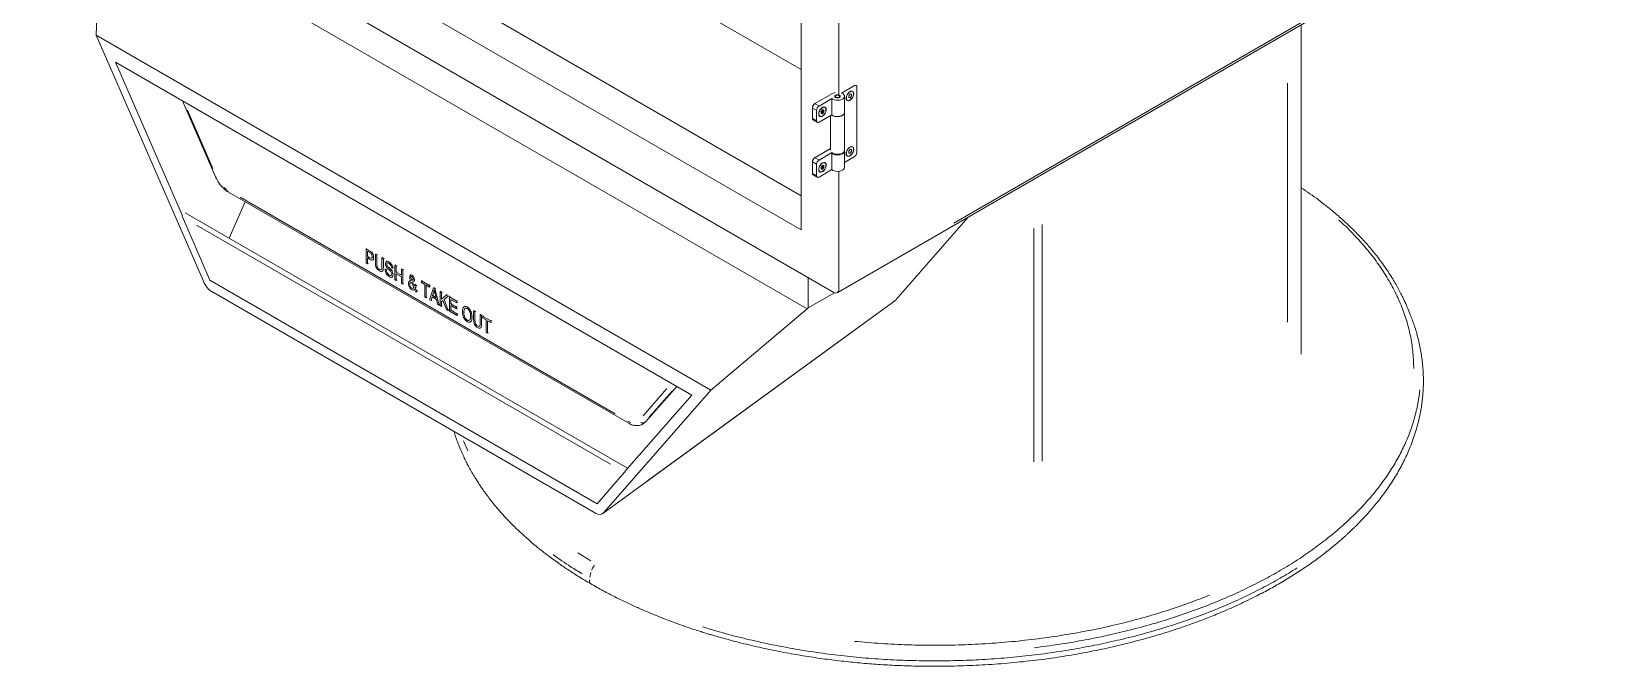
# Model space of a CAD drawing. Header units: millimetres. Extents: x 2057 to 9175, y 1255 to 6854.
# Drawn here: x 7810 to 9174, y 4714 to 5260 of the extents above; entities that cross this region are included whole.
import ezdxf

# ---------------------------------------------------------------- set-up
doc = ezdxf.new("R2010")
doc.units = ezdxf.units.MM

msp = doc.modelspace()

# ---------------------------------------------------------------- linework, layer by layer
at = {"color": 7, "linetype": 'Continuous', "lineweight": 15}
for p, q in [((8472.9, 6047.4), (8472.9, 5089.6)), ((8505.4, 5887), (8505.4, 5206.2)), ((8472.9, 5227.8), (8010.2, 5494.9)), ((8472.9, 5119), (7883.4, 5459.3)), ((8472.9, 5089.6), (7837.9, 5456.2)), ((7809.6, 5435), (8501.1, 5035.7)), ((8504.1, 5035.4), (9174, 5422.2)), ((7865.3, 5257.4), (7869.3, 5372.9)), ((8478.1, 5021.5), (7869.3, 5372.9)), ((8395.2, 4951.4), (7865.3, 5257.4)), ((7865.3, 5257.4), (7957.7, 5045.3)), ((8904.1, 4982.5), (8904.1, 5266.3)), ((7881.8, 5234.1), (7939.5, 5101.6)), ((8378.7, 4947.2), (7881.8, 5234.1)), ((8508.3, 5207.8), (8518.9, 5213.9)), ((8520.4, 5214.1), (8520.4, 5214.1)), ((8521, 5212.7), (8521, 5156.4)), ((7939.6, 5200.7), (7968.1, 5135.3)), ((8500.1, 5207.2), (8484.9, 5198.4)), ((8488.4, 5196.3), (8499.5, 5202.7)), ((8499.5, 5188.8), (8499.5, 5202.7)), ((8503, 5205.5), (8502.7, 5205.3)), ((8506, 5205.3), (8505.7, 5205.5)), ((8508.3, 5207.3), (8508.3, 5207.8)), ((8508.3, 5207.8), (8508.3, 5207.8)), ((8510.4, 5190.8), (8510.4, 5204.7)), ((8512.9, 5201.2), (8512.9, 5201.2)), ((8514, 5205.2), (8515.2, 5206.7)), ((8514, 5203.6), (8514, 5205.2)), ((8515.2, 5203.5), (8514, 5203.6)), ((8515.2, 5206.7), (8516.4, 5206.6)), ((8516.4, 5205), (8515.2, 5203.5)), ((8515.2, 5203.5), (8515.2, 5203.5)), ((8516.4, 5206.6), (8516.4, 5205)), ((8516.4, 5205), (8516.4, 5205)), ((8517.3, 5208.9), (8517.3, 5208.9)), ((8482.7, 5185.7), (8482.7, 5194.7)), ((8486.3, 5192.7), (8486.3, 5183.7)), ((8499.5, 5188.8), (8488.4, 5182.4)), ((8488.9, 5187.7), (8489.1, 5187.5)), ((8490.1, 5191.5), (8491.3, 5193)), ((8490.1, 5189.8), (8490.1, 5191.5)), ((8490.5, 5190.2), (8490.1, 5190.3)), ((8491.3, 5189.7), (8490.1, 5189.8)), ((8491.7, 5191.7), (8490.5, 5190.2)), ((8491.3, 5189.7), (8490.5, 5190.2)), ((8491.3, 5193), (8492.5, 5192.9)), ((8492.5, 5191.2), (8491.3, 5189.7)), ((8491.7, 5192.9), (8491.7, 5191.7)), ((8492.5, 5191.2), (8491.7, 5191.7)), ((8492.5, 5192.9), (8492.5, 5191.2)), ((8493.5, 5195.2), (8493.3, 5195.3)), ((8498.4, 5188.2), (8498.4, 5158.2)), ((8510.4, 5157.6), (8510.4, 5190.6)), ((8483.4, 5184.3), (8486.9, 5182.3)), ((8498.4, 5159.6), (8484.9, 5151.8)), ((8510.4, 5143.5), (8510.4, 5158.2)), ((8515.2, 5158.9), (8514, 5157.4)), ((8516.4, 5158.8), (8515.2, 5158.9)), ((8516.4, 5157.2), (8516.4, 5158.8)), ((8517.3, 5161), (8517.3, 5161)), ((8482.7, 5138.4), (8482.7, 5148.2)), ((8486.3, 5146.1), (8486.3, 5136.3)), ((8488.4, 5149.8), (8499.5, 5156.2)), ((8491.3, 5145.1), (8490.1, 5143.6)), ((8492.5, 5145), (8491.3, 5145.1)), ((8491.7, 5145.1), (8491.7, 5143.9)), ((8492.5, 5143.4), (8492.5, 5145)), ((8493.5, 5147.3), (8493.3, 5147.5)), ((8499.5, 5141.5), (8499.5, 5156.2)), ((8518.9, 5152.7), (8510.4, 5147.8)), ((8512.9, 5153.4), (8512.9, 5153.4)), ((8514, 5157.4), (8514, 5155.8)), ((8514, 5155.8), (8515.2, 5155.7)), ((8515.2, 5155.7), (8516.4, 5157.2)), ((8515.2, 5155.7), (8515.2, 5155.7)), ((8516.4, 5157.2), (8516.4, 5157.2)), ((8483.4, 5137), (8486.9, 5134.9)), ((8499.5, 5141.5), (8488.4, 5135.1)), ((8488.9, 5139.8), (8489.1, 5139.7)), ((8490.1, 5143.6), (8490.1, 5142)), ((8490.5, 5142.4), (8490.1, 5142.4)), ((8490.1, 5142), (8491.3, 5141.9)), ((8491.7, 5143.9), (8490.5, 5142.4)), ((8490.5, 5142.4), (8491.3, 5141.9)), ((8491.3, 5141.9), (8492.5, 5143.4)), ((8491.7, 5143.9), (8492.5, 5143.4)), ((8505.4, 5140.1), (8505.4, 5038.2)), ((7979.2, 5122.2), (8324.3, 4923)), ((8323.4, 4884.2), (7942, 5104.4)), ((7979.8, 5082.6), (7993.8, 5113.8)), ((7963.3, 5046.3), (7939.6, 5100.8)), ((8554.5, 5029.2), (8617.1, 5100.6)), ((8098.6, 5073.7), (8097.9, 5073.3)), ((8097.9, 5073.3), (8097.9, 5061.1)), ((8099, 5066.8), (8099, 5071.2)), ((8099.8, 5067.2), (8099, 5066.8)), ((8099, 5060.4), (8099, 5065.4)), ((8103.6, 5063.6), (8104.3, 5064.1)), ((8106.7, 5069.1), (8105.9, 5068.6)), ((8105.9, 5068.6), (8107.1, 5068)), ((8107.8, 5068.4), (8107.1, 5068)), ((8111.6, 5065.4), (8112.3, 5065.8)), ((8111.6, 5065.4), (8112.8, 5064.7)), ((8112.8, 5064.7), (8113.5, 5065.1)), ((8116.1, 5062.9), (8115.4, 5062.4)), ((8099, 5060.4), (8097.9, 5061.1)), ((8099, 5060.4), (8099.8, 5060.9)), ((8111.7, 5053.9), (8112.5, 5054.3)), ((8114.3, 5055.6), (8115, 5056)), ((8114.3, 5055.6), (8115.3, 5055.1)), ((8116, 5055.5), (8115.3, 5055.1)), ((8120.8, 5056.6), (8119.8, 5057.1)), ((8120.3, 5049), (8121, 5049.4)), ((8120.8, 5056.6), (8121.6, 5057.1)), ((8122.7, 5058.9), (8123.5, 5059.4)), ((8122.7, 5058.9), (8122.7, 5046.8)), ((8122.7, 5058.9), (8123.9, 5058.3)), ((8124.6, 5058.7), (8123.9, 5058.3)), ((8123.9, 5053.2), (8123.9, 5058.3)), ((8124.6, 5053.6), (8123.9, 5053.2)), ((8128.4, 5050.6), (8123.9, 5053.2)), ((8123.9, 5051.8), (8128.4, 5049.2)), ((8123.9, 5046.1), (8123.9, 5051.8)), ((8129.1, 5056.1), (8128.4, 5055.7)), ((8128.4, 5055.7), (8129.6, 5055)), ((8128.4, 5055.7), (8128.4, 5050.6)), ((8128.4, 5043.5), (8128.4, 5049.2)), ((8130.3, 5055.4), (8129.6, 5055)), ((8129.6, 5055), (8129.6, 5042.8)), ((8136.9, 5051.1), (8136.2, 5050.7)), ((8478.9, 5022.4), (8478.9, 5048.6)), ((8297, 4853.7), (7963.3, 5046.3)), ((7964.8, 5036.4), (8295.7, 4845.4)), ((8123.9, 5046.1), (8122.7, 5046.8)), ((8123.9, 5046.1), (8124.6, 5046.5)), ((8128.4, 5043.5), (8129.6, 5042.8)), ((8130.3, 5043.2), (8129.6, 5042.8)), ((8136, 5045.8), (8135.3, 5045.4)), ((8137, 5047.1), (8137.7, 5047.5)), ((8137, 5047.1), (8137.4, 5046)), ((8137, 5044.5), (8139, 5039.9)), ((8138.2, 5046.5), (8137.4, 5046)), ((8139.6, 5041), (8138, 5044.7)), ((8138.9, 5045.1), (8139.6, 5045.5)), ((8138.9, 5037.9), (8139.1, 5038)), ((8139.5, 5038.2), (8139.6, 5038.3)), ((8140.8, 5042.9), (8140, 5042.5)), ((8141.1, 5041.5), (8140, 5042.5)), ((8141.1, 5039.7), (8140.3, 5039.3)), ((8140.9, 5036), (8141.7, 5036.6)), ((8140.9, 5036), (8141.7, 5036.4)), ((8141.8, 5042), (8141.1, 5041.5)), ((8142.4, 5037), (8141.7, 5036.6)), ((8146.4, 5046.1), (8145.7, 5045.7)), ((8152.5, 5041.8), (8145.7, 5045.7)), ((8145.7, 5045.7), (8145.7, 5044.2)), ((8145.7, 5044.2), (8148.5, 5042.6)), ((8148.5, 5042.6), (8148.5, 5031.9)), ((8152.5, 5040.3), (8149.7, 5042)), ((8149.7, 5042), (8149.7, 5031.2)), ((8153.2, 5042.2), (8152.5, 5041.8)), ((8152.5, 5040.3), (8152.5, 5041.8)), ((8153.2, 5040.8), (8152.5, 5040.3)), ((8156, 5039.7), (8152.7, 5029.4)), ((8155.2, 5033), (8156.2, 5036)), ((8156, 5039.7), (8156.8, 5040.1)), ((8157.3, 5039), (8156, 5039.7)), ((8158, 5039.4), (8157.3, 5039)), ((8160.9, 5024.8), (8157.3, 5039)), ((8158.3, 5031.2), (8157.3, 5035.1)), ((8161.7, 5036.4), (8162.4, 5036.9)), ((8161.7, 5036.4), (8161.7, 5024.3)), ((8161.7, 5036.4), (8162.9, 5035.8)), ((8163.6, 5036.2), (8162.9, 5035.8)), ((8162.9, 5029.9), (8162.9, 5035.8)), ((8501.6, 5035.5), (8478.9, 5022.4)), ((8149.7, 5031.2), (8148.5, 5031.9)), ((8149.7, 5031.2), (8150.4, 5031.6)), ((8154, 5028.7), (8152.7, 5029.4)), ((8154, 5028.7), (8154.9, 5031.9)), ((8154, 5028.7), (8154.7, 5029.2)), ((8154.9, 5031.9), (8158.6, 5029.7)), ((8155.9, 5033.4), (8155.2, 5033)), ((8158.3, 5031.2), (8155.2, 5033)), ((8158.6, 5029.7), (8159.6, 5025.5)), ((8159.6, 5025.5), (8160.9, 5024.8)), ((8160.9, 5024.8), (8161.6, 5025.2)), ((8162.9, 5023.6), (8161.7, 5024.3)), ((8167, 5033.4), (8162.9, 5029.9)), ((8164.2, 5028.9), (8162.9, 5027.8)), ((8163.6, 5028.2), (8162.9, 5027.8)), ((8162.9, 5027.8), (8162.9, 5023.6)), ((8162.9, 5023.6), (8163.6, 5024)), ((8164.2, 5028.9), (8167.3, 5021)), ((8165.1, 5029.6), (8168.6, 5032.4)), ((8165.8, 5030), (8165.1, 5029.6)), ((8168.8, 5020.2), (8165.1, 5029.6)), ((8167.8, 5033.8), (8167, 5033.4)), ((8168.6, 5032.4), (8167, 5033.4)), ((8169.4, 5032.9), (8168.6, 5032.4)), ((8170.5, 5032.2), (8169.8, 5031.8)), ((8169.8, 5031.8), (8169.8, 5019.6)), ((8176.1, 5028.1), (8169.8, 5031.8)), ((8170.9, 5025.9), (8170.9, 5029.7)), ((8170.9, 5029.7), (8176.1, 5026.7)), ((8171.7, 5026.3), (8170.9, 5025.9)), ((8175.8, 5023.1), (8170.9, 5025.9)), ((8170.9, 5024.5), (8175.8, 5021.7)), ((8170.9, 5020.4), (8170.9, 5024.5)), ((8176.5, 5023.6), (8175.8, 5023.1)), ((8175.8, 5021.7), (8175.8, 5023.1)), ((8176.5, 5022.1), (8175.8, 5021.7)), ((8176.8, 5028.6), (8176.1, 5028.1)), ((8176.1, 5026.7), (8176.1, 5028.1)), ((8176.8, 5027.1), (8176.1, 5026.7)), ((8183.2, 5023.8), (8182.5, 5023.4)), ((8302, 4845.3), (8553.6, 5028.5)), ((8395.2, 4951.4), (8478.1, 5021.5)), ((8478.9, 5022.4), (8478.1, 5021.5)), ((8995.9, 5021.7), (8996.1, 5021.2)), ((8996.2, 5021.2), (8996, 5021.8)), ((8998.1, 5016.5), (8996.2, 5021.3)), ((8167.3, 5021), (8168.8, 5020.2)), ((8169.5, 5020.6), (8168.8, 5020.2)), ((8176.2, 5015.9), (8169.8, 5019.6)), ((8171.7, 5020.8), (8170.9, 5020.4)), ((8170.9, 5020.4), (8176.2, 5017.3)), ((8176.9, 5017.7), (8176.2, 5017.3)), ((8176.2, 5017.3), (8176.2, 5015.9)), ((8176.2, 5015.9), (8176.9, 5016.3)), ((8187.3, 5010.1), (8188.1, 5010.5)), ((8191.3, 5020.2), (8190.6, 5019.8)), ((8190.6, 5019.8), (8191.8, 5019.1)), ((8192.5, 5019.5), (8191.8, 5019.1)), ((8196.3, 5016.5), (8197, 5016.9)), ((8196.3, 5016.5), (8197.4, 5015.8)), ((8197.4, 5015.8), (8198.2, 5016.2)), ((8199.5, 5015.5), (8198.7, 5015.1)), ((8198.7, 5015.1), (8198.7, 5013.6)), ((8205.5, 5011.2), (8198.7, 5015.1)), ((8198.7, 5013.6), (8201.5, 5012)), ((8201.5, 5012), (8201.5, 5001.3)), ((8205.5, 5009.7), (8202.7, 5011.3)), ((8202.7, 5011.3), (8202.7, 5000.6)), ((8206.2, 5011.6), (8205.5, 5011.2)), ((8205.5, 5009.7), (8205.5, 5011.2)), ((8206.2, 5010.1), (8205.5, 5009.7)), ((8998.5, 5015.3), (8998, 5016.5)), ((8196.4, 5005), (8197.1, 5005.4)), ((8202.7, 5000.6), (8201.5, 5001.3)), ((8202.7, 5000.6), (8203.4, 5001)), ((8339.1, 4924.4), (8365.7, 4954.8)), ((8302.8, 4846), (8395.2, 4951.4)), ((8378.7, 4947.2), (8321, 4881.3)), ((8336.3, 4922.2), (8336.7, 4922.4)), ((8336.7, 4922.4), (8339.1, 4924.4)), ((8320.8, 4880.8), (8297, 4853.7)), ((8297.1, 4853.7), (8297, 4853.7))]:
    msp.add_line(p, q, dxfattribs=at)
at = {"color": 8, "linetype": 'Continuous', "lineweight": 15}
for p, q in [((8604.6, 5095.4), (9076.1, 5367.7)), ((8518.9, 5213.9), (8518.9, 5213.9)), ((8892.3, 5010.2), (8892.3, 5216)), ((8503, 5203.9), (8502.9, 5203.7)), ((7943.9, 5192.8), (7965.8, 5142.6)), ((8486.2, 5192.7), (8482.9, 5194.6)), ((8482.9, 5185.6), (8486.2, 5183.7)), ((8485, 5198.3), (8488.3, 5196.4)), ((8486.2, 5146.2), (8482.9, 5148.1)), ((8485, 5151.8), (8488.3, 5149.9)), ((7968.8, 5135.2), (7968.5, 5135.2)), ((8482.9, 5138.3), (8486.2, 5136.4)), ((7977.7, 5124.5), (7975.6, 5126)), ((7989.3, 5117.7), (8312.5, 4931.2)), ((8308.6, 4887.8), (7951.7, 5093.8)), ((8673.6, 4889.9), (8673.6, 5090.8)), ((8680.7, 5094.3), (8680.7, 4890.4)), ((8102.9, 5070.3), (8103.4, 5070.6)), ((8118.4, 5057.2), (8117.9, 5056.9)), ((8119.7, 5055.2), (8120.2, 5055.5)), ((8156.3, 5036.1), (8156.8, 5036.4)), ((8182.8, 5018.7), (8182.3, 5018.4)), ((8188.8, 5011), (8188.3, 5010.7)), ((8189.9, 5014.8), (8189.3, 5014.5)), ((8340.4, 4873.3), (8516.9, 5001.9)), ((8336.7, 4929.5), (8357.3, 4953)), ((8361.7, 4950.7), (8341.7, 4927.9)), ((8342.1, 4928.1), (8361.9, 4950.6)), ((8324.4, 4924.4), (8326.2, 4923.6)), ((8336.4, 4922.4), (8337.8, 4923.5)), ((8338.2, 4923.7), (8336.9, 4922.7)), ((8338.1, 4923.7), (8338.4, 4923.8)), ((8181.9, 4907.8), (8185.7, 4899.3)), ((8291.7, 4804.4), (8280.4, 4811.3)), ((8291.8, 4794.4), (8290.8, 4790.3))]:
    msp.add_line(p, q, dxfattribs=at)
at = {"color": 7, "linetype": 'Continuous', "lineweight": 15, "flags": 128}
for points in [[(8499.5, 5202.7), (8500.4, 5202.1), (8501.7, 5201.6), (8503, 5201.3), (8504.5, 5201.3), (8505.9, 5201.4), (8507.3, 5201.7), (8508.5, 5202.2), (8509.4, 5202.9), (8510, 5203.6), (8510.3, 5204.4), (8510.3, 5205.3), (8509.9, 5206.1), (8509.1, 5206.8), (8508.1, 5207.4), (8507.8, 5207.6)], [(8502.3, 5208), (8501.3, 5207.7), (8500.1, 5207.2)], [(8506, 5203.8), (8505.3, 5203.5), (8504.4, 5203.3), (8503.4, 5203.5), (8502.7, 5203.8), (8502.1, 5204.2), (8502, 5204.7), (8502.1, 5205.3), (8502.7, 5205.7), (8503.4, 5206), (8504.4, 5206.1), (8505.3, 5206), (8506, 5205.7), (8506.6, 5205.3), (8506.7, 5204.7), (8506.6, 5204.2), (8506, 5203.8)], [(8511.8, 5203.1), (8511.9, 5204.3), (8512.3, 5205.5), (8512.9, 5206.6), (8513.7, 5207.7), (8514.6, 5208.5), (8515.5, 5209), (8516.4, 5209.2), (8517.2, 5209.1), (8517.8, 5208.7), (8518.2, 5207.9), (8518.3, 5206.9), (8518.2, 5205.8), (8517.8, 5204.6), (8517.2, 5203.4), (8516.4, 5202.4), (8515.5, 5201.6), (8514.6, 5201), (8513.7, 5200.8), (8512.9, 5201), (8512.3, 5201.4), (8511.9, 5202.2), (8511.8, 5203.1)], [(8515.1, 5208.6), (8514.2, 5208), (8513.4, 5207.1), (8512.7, 5206), (8512.2, 5204.9), (8512, 5203.8), (8512, 5202.7), (8512.2, 5201.9), (8512.7, 5201.3), (8513.4, 5201), (8514.2, 5201.1), (8515.1, 5201.4), (8515.9, 5202.1), (8516.7, 5203), (8517.4, 5204), (8517.9, 5205.2), (8518.2, 5206.3), (8518.2, 5207.3), (8517.9, 5208.2), (8517.4, 5208.8), (8516.7, 5209), (8515.9, 5209), (8515.1, 5208.6)], [(8488.1, 5189.4), (8488.2, 5190.6), (8488.6, 5191.8), (8489.2, 5192.9), (8490, 5194), (8490.9, 5194.8), (8491.8, 5195.3), (8492.7, 5195.5), (8493.5, 5195.4), (8494.1, 5195), (8494.5, 5194.2), (8494.6, 5193.2), (8494.5, 5192.1), (8494.1, 5190.9), (8493.5, 5189.7), (8492.7, 5188.7), (8491.8, 5187.9), (8490.9, 5187.3), (8490, 5187.1), (8489.2, 5187.2), (8488.6, 5187.7), (8488.2, 5188.5), (8488.1, 5189.4)], [(8491.3, 5194.9), (8490.4, 5194.3), (8489.6, 5193.4), (8489, 5192.3), (8488.5, 5191.2), (8488.2, 5190.1), (8488.2, 5189), (8488.5, 5188.2), (8489, 5187.6), (8489.6, 5187.3), (8490.4, 5187.4), (8491.3, 5187.7), (8492.2, 5188.4), (8493, 5189.3), (8493.7, 5190.3), (8494.2, 5191.5), (8494.4, 5192.6), (8494.4, 5193.6), (8494.2, 5194.5), (8493.7, 5195.1), (8493, 5195.3), (8492.2, 5195.3), (8491.3, 5194.9)], [(8488.4, 5188), (8488.7, 5187.8), (8488.9, 5187.7)], [(8489.8, 5187.3), (8489.2, 5187.3), (8488.7, 5187.5)], [(8493.3, 5195.3), (8492.7, 5195.5), (8492.4, 5195.5)], [(8493.5, 5195.4), (8494, 5194.8), (8494, 5194.7)], [(8499.3, 5188.7), (8499.7, 5188.4), (8500.7, 5187.8), (8502, 5187.4), (8503.4, 5187.2), (8504.9, 5187.2), (8506.3, 5187.3), (8507.6, 5187.7), (8508.7, 5188.2), (8509.6, 5188.9), (8510.1, 5189.7), (8510.3, 5190.5), (8510.4, 5190.6)], [(8510.4, 5190.8), (8510.3, 5190.5), (8510, 5189.7), (8509.4, 5189), (8508.5, 5188.3), (8507.3, 5187.8), (8505.9, 5187.5), (8504.5, 5187.4), (8503, 5187.4), (8501.7, 5187.7), (8500.4, 5188.2), (8499.5, 5188.8)], [(8499.5, 5156.2), (8500.4, 5155.6), (8501.7, 5155.1), (8503, 5154.8), (8504.5, 5154.7), (8505.9, 5154.9), (8507.3, 5155.2), (8508.5, 5155.7), (8509.4, 5156.3), (8510, 5157.1), (8510.3, 5157.9), (8510.4, 5158.2)], [(8510.4, 5157.6), (8510.3, 5157.5), (8510.1, 5156.7), (8509.6, 5155.9), (8508.7, 5155.2), (8507.6, 5154.7), (8506.3, 5154.3), (8504.9, 5154.2), (8503.4, 5154.2), (8502, 5154.4), (8500.7, 5154.8), (8499.7, 5155.4), (8499.5, 5155.6)], [(8511.8, 5155.3), (8511.9, 5154.3), (8512.3, 5153.6), (8512.9, 5153.1), (8513.7, 5153), (8514.6, 5153.2), (8515.5, 5153.7), (8516.4, 5154.6), (8517.2, 5155.6), (8517.8, 5156.7), (8518.2, 5157.9), (8518.3, 5159.1), (8518.2, 5160.1), (8517.8, 5160.8), (8517.2, 5161.3), (8516.4, 5161.4), (8515.5, 5161.2), (8514.6, 5160.7), (8513.7, 5159.8), (8512.9, 5158.8), (8512.3, 5157.6), (8511.9, 5156.4), (8511.8, 5155.3)], [(8515.1, 5160.8), (8514.2, 5160.2), (8513.4, 5159.3), (8512.7, 5158.2), (8512.2, 5157.1), (8512, 5155.9), (8512, 5154.9), (8512.2, 5154.1), (8512.7, 5153.5), (8513.4, 5153.2), (8514.2, 5153.2), (8515.1, 5153.6), (8515.9, 5154.3), (8516.7, 5155.1), (8517.4, 5156.2), (8517.9, 5157.3), (8518.2, 5158.5), (8518.2, 5159.5), (8517.9, 5160.3), (8517.4, 5160.9), (8516.7, 5161.2), (8515.9, 5161.2), (8515.1, 5160.8)], [(8488.1, 5141.6), (8488.2, 5142.7), (8488.6, 5143.9), (8489.2, 5145.1), (8490, 5146.1), (8490.9, 5147), (8491.8, 5147.5), (8492.7, 5147.7), (8493.5, 5147.6), (8494.1, 5147.1), (8494.5, 5146.4), (8494.6, 5145.4), (8494.5, 5144.2), (8494.1, 5143), (8493.5, 5141.9), (8492.7, 5140.8), (8491.8, 5140), (8490.9, 5139.5), (8490, 5139.3), (8489.2, 5139.4), (8488.6, 5139.9), (8488.2, 5140.6), (8488.1, 5141.6)], [(8488.2, 5141.7), (8488.3, 5140.8), (8488.7, 5140), (8489.3, 5139.6), (8490, 5139.5), (8490.9, 5139.7), (8491.8, 5140.2), (8492.6, 5141), (8493.4, 5142), (8494, 5143.1), (8494.3, 5144.2), (8494.4, 5145.3), (8494.3, 5146.2), (8494, 5147), (8493.4, 5147.4), (8492.6, 5147.5), (8491.8, 5147.3), (8490.9, 5146.8), (8490, 5146), (8489.3, 5145), (8488.7, 5143.9), (8488.3, 5142.8), (8488.2, 5141.7)], [(8493.3, 5147.5), (8492.7, 5147.7), (8492.4, 5147.7)], [(8493.5, 5147.5), (8494, 5147), (8494, 5146.8)], [(8488.4, 5140.2), (8488.7, 5139.9), (8488.9, 5139.8)], [(8489.8, 5139.5), (8489.2, 5139.5), (8488.7, 5139.7)], [(8510.4, 5143.5), (8510.3, 5143.2), (8510, 5142.4), (8509.4, 5141.6), (8508.5, 5141), (8507.3, 5140.5), (8505.9, 5140.1), (8504.5, 5140), (8503, 5140.1), (8501.7, 5140.4), (8500.4, 5140.9), (8499.5, 5141.5)], [(8339.1, 4924.4), (8338.9, 4924.2), (8338.4, 4923.9)]]:
    msp.add_lwpolyline(points, dxfattribs=at)
at = {"color": 7, "linetype": 'Continuous', "lineweight": 15}
for centre, radius, start, end in [((8519.7, 5212.9), 1.31, 350.786, 129.2033), ((8487.3, 5194.5), 4.61, 122.6055, 177.3945), ((8484.2, 5185.5), 1.48, 173.7012, 234.9867), ((8490.9, 5192.4), 4.61, 122.6055, 177.3945), ((8487.6, 5183.4), 1.31, 170.786, 309.2033), ((8487.3, 5148), 4.61, 122.6055, 177.3945), ((8490.9, 5145.9), 4.61, 122.6055, 177.3945), ((8516.4, 5156.6), 4.61, 302.6055, 357.3945), ((8484.2, 5138.2), 1.48, 173.7012, 234.9867), ((8487.6, 5136.1), 1.31, 170.786, 309.2033), ((8502.8, 5037.8), 2.62, 230.7967, 9.214)]:
    msp.add_arc(centre, radius, start, end, dxfattribs=at)
at = {"color": 8, "linetype": 'Continuous', "lineweight": 15}
for centre, radius, start, end in [((7979.9, 5123.6), 1.55, 185.6105, 230.8124), ((8325.4, 4924.5), 1.93, 181.6363, 219.6745), ((8336.4, 4926.8), 3.56, 240.3705, 287.3141)]:
    msp.add_arc(centre, radius, start, end, dxfattribs=at)
at = {"color": 7, "linetype": 'Continuous', "lineweight": 15}
for centre, major_axis, ratio, start_param, end_param in [((7941.3, 5101.9), (-0.93, 2.84), 0.674393, 1.416317, 1.712729), ((7963.5, 5046.4), (-5.5, 10.5), 0.487926, 1.429314, 2.487788), ((8548.6, 5037.1), (-4.29, 9.14), 0.676498, 3.271311, 3.42935), ((8322.5, 4881.8), (2.11, 1.66), 0.163954, 2.125262, 2.421675), ((8296.9, 4854), (-4.29, 9.14), 0.676498, 2.370876, 3.42935)]:
    msp.add_ellipse(centre, major_axis=major_axis, ratio=ratio, start_param=start_param, end_param=end_param, dxfattribs=at)
for points, knots in [([(8502.7, 5205.3), (8502.7, 5205.3), (8502.5, 5205.2), (8502.2, 5205), (8502.1, 5204.7), (8502, 5204.6)], [0, 0, 0, 0, 0.000751, 0.537391, 1, 1, 1, 1]), ([(8506.7, 5204.5), (8506.7, 5204.5), (8506.7, 5204.7), (8506.5, 5205), (8506.2, 5205.2), (8506, 5205.3)], [0, 0, 0, 0, 0.10151, 0.627861, 1, 1, 1, 1]), ([(7968.1, 5135.3), (7968.6, 5134.3), (7969.4, 5132.5), (7970.8, 5130.3), (7972, 5128.6), (7973, 5127.5), (7973.7, 5126.7), (7974.3, 5126), (7975, 5125.3), (7976.1, 5124.4), (7977.5, 5123.3), (7978.6, 5122.6), (7979.2, 5122.2)], [0, 0, 0, 0, 0.182366, 0.328966, 0.440106, 0.526317, 0.578379, 0.62616, 0.677844, 0.756386, 0.863537, 1, 1, 1, 1]), ([(8996, 5021.8), (8995.6, 5022.6), (8994.8, 5024.7), (8993.3, 5028), (8991.5, 5031.7), (8989.5, 5035.8), (8987.1, 5040.3), (8984.4, 5045), (8981.4, 5049.9), (8977.9, 5055.2), (8974.2, 5060.6), (8970.3, 5065.8), (8966.5, 5070.5), (8963.1, 5074.6), (8959.9, 5078.3), (8956.9, 5081.6), (8954.1, 5084.5), (8951.8, 5086.8), (8950, 5088.7), (8948.3, 5090.4), (8946.2, 5092.4), (8943.5, 5095), (8940.1, 5098.1), (8935.9, 5101.8), (8931.1, 5105.9), (8925.3, 5110.5), (8918.8, 5115.6), (8911.7, 5120.8), (8906.6, 5124.2), (8904.1, 5125.9)], [0, 0, 0, 0, 0.021313, 0.050329, 0.082619, 0.118185, 0.157028, 0.19915, 0.24455, 0.290395, 0.34377, 0.392395, 0.436269, 0.475395, 0.509772, 0.541241, 0.569627, 0.595486, 0.609542, 0.624484, 0.644638, 0.670201, 0.701785, 0.738974, 0.781766, 0.830157, 0.884147, 0.942617, 1, 1, 1, 1]), ([(8097.9, 5073.3), (8099, 5072.7), (8100, 5072), (8101.1, 5071.4), (8101.9, 5071), (8102.4, 5070.6), (8102.8, 5070.2)], [-3, -3, -3, -3, -2, -2, -2, -1, -1, -1, -1]), ([(8099, 5071.2), (8099.8, 5070.8), (8100.5, 5070.4), (8101.2, 5069.9), (8101.8, 5069.6), (8102.2, 5069.3), (8102.4, 5069.1), (8102.6, 5068.8), (8102.8, 5068.4), (8103, 5068), (8103.1, 5067.6), (8103.2, 5067.1), (8103.2, 5066.6), (8103.2, 5065.9), (8103, 5065.4), (8102.7, 5065.2), (8102.4, 5065.1), (8101.9, 5065.2), (8101.2, 5065.6), (8100.5, 5066), (8099.8, 5066.4), (8099, 5066.8)], [-7, -7, -7, -7, -6, -6, -6, -5, -5, -5, -4, -4, -4, -3, -3, -3, -2, -2, -2, -1, -1, -1, 0, 0, 0, 0]), ([(8099, 5065.4), (8099.8, 5065), (8100.5, 5064.6), (8101.2, 5064.1), (8102.4, 5063.4), (8103.2, 5063.3), (8103.7, 5063.7), (8104.2, 5064.1), (8104.4, 5064.9), (8104.4, 5066), (8104.4, 5066.8), (8104.3, 5067.6), (8104, 5068.3), (8103.7, 5069.1), (8103.3, 5069.7), (8102.8, 5070.2)], [-8, -8, -8, -8, -7, -7, -7, -6, -6, -6, -5, -5, -5, -4, -4, -4, -3, -3, -3, -3]), ([(8105.9, 5068.6), (8105.9, 5066.3), (8105.9, 5063.9), (8105.9, 5061.6), (8105.9, 5059.6), (8106.2, 5058), (8106.8, 5056.9), (8107.4, 5055.8), (8108.2, 5054.9), (8109.4, 5054.2), (8110.2, 5053.8), (8110.9, 5053.6), (8111.4, 5053.7), (8111.9, 5053.9), (8112.3, 5054.3), (8112.5, 5054.9), (8112.7, 5055.5), (8112.8, 5056.5), (8112.8, 5057.6), (8112.8, 5060), (8112.8, 5062.3), (8112.8, 5064.7)], [-8, -8, -8, -8, -7, -7, -7, -6, -6, -6, -5, -5, -5, -4, -4, -4, -3, -3, -3, -2, -2, -2, -1, -1, -1, -1]), ([(8107.1, 5068), (8107.1, 5065.6), (8107.1, 5063.2), (8107.1, 5060.9), (8107.1, 5059.7), (8107.2, 5058.9), (8107.3, 5058.3), (8107.5, 5057.7), (8107.7, 5057.2), (8108.1, 5056.7), (8108.4, 5056.3), (8108.8, 5055.9), (8109.3, 5055.6), (8110.1, 5055.2), (8110.7, 5055.1), (8111.1, 5055.4), (8111.4, 5055.8), (8111.6, 5056.7), (8111.6, 5058.3), (8111.6, 5060.6), (8111.6, 5063), (8111.6, 5065.4)], [-16, -16, -16, -16, -15, -15, -15, -14, -14, -14, -13, -13, -13, -12, -12, -12, -11, -11, -11, -10, -10, -10, -9, -9, -9, -9]), ([(8120.8, 5056.6), (8120.8, 5057.4), (8120.7, 5058.1), (8120.4, 5058.8), (8120.2, 5059.5), (8119.8, 5060.1), (8119.3, 5060.7), (8118.8, 5061.3), (8118.3, 5061.7), (8117.6, 5062.1), (8116.7, 5062.6), (8116, 5062.8), (8115.4, 5062.4), (8114.9, 5062.1), (8114.6, 5061.5), (8114.6, 5060.5), (8114.6, 5059.9), (8114.7, 5059.4), (8114.9, 5058.8), (8115.1, 5058.3), (8115.3, 5057.8), (8115.7, 5057.3), (8116, 5056.8), (8116.6, 5056.2), (8117.4, 5055.5)], [-17, -17, -17, -17, -16, -16, -16, -15, -15, -15, -14, -14, -14, -13, -13, -13, -12, -12, -12, -11, -11, -11, -10, -10, -10, -9, -9, -9, -9]), ([(8114.3, 5055.6), (8114.3, 5054.3), (8114.6, 5053.1), (8115.3, 5052), (8115.9, 5050.9), (8116.8, 5050), (8117.8, 5049.4), (8118.5, 5049), (8119.1, 5048.8), (8119.6, 5048.8), (8120.1, 5048.8), (8120.5, 5049), (8120.7, 5049.5), (8121, 5049.9), (8121.2, 5050.4), (8121.2, 5051.1), (8121.2, 5051.8), (8121, 5052.5), (8120.8, 5053.2), (8120.5, 5053.9), (8120.1, 5054.5), (8119.6, 5055.1)], [-32, -32, -32, -32, -31, -31, -31, -30, -30, -30, -29, -29, -29, -28, -28, -28, -27, -27, -27, -26, -26, -26, -25, -25, -25, -25]), ([(8117.4, 5055.5), (8118.4, 5054.6), (8119, 5054), (8119.2, 5053.7), (8119.5, 5053.4), (8119.7, 5053), (8119.9, 5052.7), (8120, 5052.3), (8120.1, 5051.9), (8120.1, 5051.6), (8120.1, 5050.9), (8119.9, 5050.5), (8119.5, 5050.4), (8119.1, 5050.2), (8118.6, 5050.3), (8117.9, 5050.7), (8117.4, 5051), (8117, 5051.3), (8116.6, 5051.8), (8116.2, 5052.2), (8115.9, 5052.7), (8115.7, 5053.2), (8115.5, 5053.7), (8115.4, 5054.4), (8115.3, 5055.1)], [-9, -9, -9, -9, -8, -8, -8, -7, -7, -7, -6, -6, -6, -5, -5, -5, -4, -4, -4, -3, -3, -3, -2, -2, -2, -1, -1, -1, -1]), ([(8117.8, 5056.8), (8116.9, 5057.6), (8116.3, 5058.2), (8116.1, 5058.6), (8115.8, 5059), (8115.7, 5059.5), (8115.7, 5060), (8115.7, 5060.6), (8115.9, 5060.9), (8116.2, 5061.1), (8116.6, 5061.2), (8117, 5061.1), (8117.7, 5060.7), (8118.3, 5060.3), (8118.8, 5059.9), (8119.2, 5059.3), (8119.5, 5058.7), (8119.7, 5057.9), (8119.8, 5057.1)], [-24, -24, -24, -24, -23, -23, -23, -22, -22, -22, -21, -21, -21, -20, -20, -20, -19, -19, -19, -18, -18, -18, -18]), ([(8138, 5044.7), (8139.1, 5044.9), (8139.6, 5045.6), (8139.6, 5046.8), (8139.6, 5047.5), (8139.5, 5048.3), (8139.1, 5049), (8138.7, 5049.7), (8138.2, 5050.2), (8137.6, 5050.6), (8137, 5050.9), (8136.5, 5050.9), (8136.1, 5050.7), (8135.7, 5050.4), (8135.5, 5049.8), (8135.5, 5049.1), (8135.5, 5048.7), (8135.5, 5048.3), (8135.7, 5047.8), (8135.8, 5047.3), (8136.1, 5046.7), (8136.4, 5045.8)], [-11, -11, -11, -11, -10, -10, -10, -9, -9, -9, -8, -8, -8, -7, -7, -7, -6, -6, -6, -5, -5, -5, -4, -4, -4, -4]), ([(8137, 5047.1), (8136.7, 5047.7), (8136.5, 5048.3), (8136.5, 5048.6), (8136.5, 5049), (8136.6, 5049.3), (8136.8, 5049.4), (8137, 5049.6), (8137.3, 5049.6), (8137.6, 5049.4), (8137.9, 5049.2), (8138.1, 5049), (8138.3, 5048.6), (8138.5, 5048.2), (8138.6, 5047.8), (8138.6, 5047.4), (8138.6, 5047), (8138.5, 5046.7), (8138.4, 5046.5), (8138.2, 5046.3), (8137.9, 5046.1), (8137.4, 5046)], [-7, -7, -7, -7, -6, -6, -6, -5, -5, -5, -4, -4, -4, -3, -3, -3, -2, -2, -2, -1, -1, -1, 0, 0, 0, 0]), ([(8136.4, 5045.8), (8135.1, 5045.7), (8134.5, 5044.8), (8134.5, 5043.3), (8134.5, 5042.4), (8134.7, 5041.5), (8135.2, 5040.4), (8135.7, 5039.4), (8136.4, 5038.7), (8137.2, 5038.2), (8138.1, 5037.6), (8138.9, 5037.7), (8139.6, 5038.3)], [-4, -4, -4, -4, -3, -3, -3, -2, -2, -2, -1, -1, -1, 0, 0, 0, 0]), ([(8139, 5039.9), (8138.7, 5039.5), (8138.5, 5039.3), (8138.1, 5039.3), (8137.8, 5039.2), (8137.5, 5039.2), (8137.2, 5039.4), (8136.7, 5039.7), (8136.3, 5040.2), (8136, 5040.9), (8135.7, 5041.5), (8135.5, 5042.2), (8135.5, 5042.7), (8135.5, 5043.2), (8135.7, 5043.5), (8135.9, 5043.8), (8136.1, 5044.1), (8136.4, 5044.4), (8137, 5044.5)], [-7, -7, -7, -7, -6, -6, -6, -5, -5, -5, -4, -4, -4, -3, -3, -3, -2, -2, -2, -1, -1, -1, -1]), ([(8189.2, 5014.4), (8189.2, 5015.8), (8189, 5017), (8188.7, 5018.2), (8188.3, 5019.3), (8187.8, 5020.3), (8187.2, 5021.2), (8186.6, 5022.1), (8185.9, 5022.7), (8185.1, 5023.2), (8183.9, 5023.8), (8182.9, 5023.8), (8182.2, 5023.2), (8181.4, 5022.5), (8181, 5021.1), (8181, 5019.1)], [-5, -5, -5, -5, -4, -4, -4, -3, -3, -3, -2, -2, -2, -1, -1, -1, 0, 0, 0, 0]), ([(8182.2, 5018.3), (8182.2, 5020.1), (8182.5, 5021.2), (8183, 5021.7), (8183.6, 5022.3), (8184.3, 5022.3), (8185.1, 5021.8), (8185.6, 5021.5), (8186.1, 5021), (8186.6, 5020.4), (8187, 5019.7), (8187.3, 5019), (8187.6, 5018.3)], [-9, -9, -9, -9, -8, -8, -8, -7, -7, -7, -6, -6, -6, -5, -5, -5, -5]), ([(8188.2, 5010.6), (8187.4, 5009.8), (8186.4, 5009.8), (8185.1, 5010.5), (8183.8, 5011.3), (8182.8, 5012.5), (8182, 5014.2)], [-8, -8, -8, -8, -7, -7, -7, -6, -6, -6, -6]), ([(8187.6, 5018.3), (8187.9, 5017.3), (8188, 5016.3), (8188, 5015.2), (8188, 5013.6), (8187.7, 5012.5), (8187.2, 5012), (8186.6, 5011.4), (8185.9, 5011.4), (8185.1, 5011.9), (8184.3, 5012.4), (8183.6, 5013.2), (8183, 5014.3), (8182.5, 5015.5), (8182.2, 5016.8), (8182.2, 5018.3)], [-5, -5, -5, -5, -4, -4, -4, -3, -3, -3, -2, -2, -2, -1, -1, -1, 0, 0, 0, 0]), ([(8190.6, 5019.8), (8190.6, 5017.4), (8190.6, 5015.1), (8190.6, 5012.7), (8190.6, 5010.7), (8190.9, 5009.2), (8191.5, 5008), (8192, 5006.9), (8192.9, 5006), (8194, 5005.4), (8194.8, 5004.9), (8195.5, 5004.7), (8196, 5004.9), (8196.6, 5005), (8196.9, 5005.4), (8197.1, 5006), (8197.3, 5006.7), (8197.4, 5007.6), (8197.4, 5008.8), (8197.4, 5011.1), (8197.4, 5013.5), (8197.4, 5015.8)], [-8, -8, -8, -8, -7, -7, -7, -6, -6, -6, -5, -5, -5, -4, -4, -4, -3, -3, -3, -2, -2, -2, -1, -1, -1, -1]), ([(8191.8, 5019.1), (8191.8, 5016.7), (8191.8, 5014.3), (8191.8, 5012), (8191.8, 5010.9), (8191.8, 5010), (8192, 5009.4), (8192.1, 5008.9), (8192.4, 5008.3), (8192.7, 5007.9), (8193.1, 5007.4), (8193.5, 5007.1), (8193.9, 5006.8), (8194.8, 5006.3), (8195.3, 5006.2), (8195.7, 5006.6), (8196.1, 5006.9), (8196.3, 5007.8), (8196.3, 5009.4), (8196.3, 5011.8), (8196.3, 5014.1), (8196.3, 5016.5)], [-16, -16, -16, -16, -15, -15, -15, -14, -14, -14, -13, -13, -13, -12, -12, -12, -11, -11, -11, -10, -10, -10, -9, -9, -9, -9]), ([(8291.8, 4784.6), (8295.3, 4782.6), (8302.1, 4778.7), (8312.4, 4773.4), (8322.3, 4768.6), (8331.8, 4764.2), (8340.8, 4760.3), (8349.7, 4756.6), (8358.4, 4753.2), (8366.9, 4750.1), (8374.3, 4747.5), (8380.8, 4745.3), (8386.2, 4743.6), (8390.5, 4742.3), (8394.2, 4741.1), (8397.7, 4740.1), (8401.6, 4739), (8405.7, 4737.8), (8411, 4736.3), (8417.7, 4734.5), (8426, 4732.5), (8437.3, 4729.8), (8451.6, 4726.8), (8468.4, 4723.7), (8485, 4721), (8501.4, 4718.8), (8517.6, 4717), (8533.5, 4715.6), (8549.3, 4714.6), (8567, 4713.8), (8586.5, 4713.5), (8607.7, 4713.8), (8629.2, 4714.7), (8650.8, 4716.2), (8672.6, 4718.4), (8693.3, 4721.2), (8713.2, 4724.5), (8732.2, 4728.2), (8751.4, 4732.6), (8768.1, 4737), (8781.7, 4740.9), (8792, 4744.1), (8801.2, 4747.2), (8809.2, 4750), (8816, 4752.5), (8822.1, 4754.8), (8828.1, 4757.2), (8834.5, 4759.8), (8841.4, 4762.8), (8848.8, 4766.1), (8856.5, 4769.7), (8865.7, 4774.3), (8876.2, 4779.7), (8887.5, 4786.1), (8898.5, 4792.9), (8907.4, 4798.7), (8914.3, 4803.6), (8919.5, 4807.3), (8924.5, 4811.1), (8929.2, 4814.9), (8933.4, 4818.3), (8936.9, 4821.3), (8939.8, 4823.8), (8942.1, 4825.8), (8943.9, 4827.5), (8945.5, 4829), (8947.3, 4830.7), (8949.6, 4832.9), (8952.2, 4835.4), (8955.1, 4838.4), (8959.6, 4843.2), (8965.4, 4849.7), (8972.8, 4858.7), (8980.1, 4868.9), (8987.1, 4880), (8993.2, 4891.3), (8997.6, 4901.2), (9000.7, 4909.5), (9002.9, 4916.2), (9004.7, 4922.5), (9006.1, 4928.4), (9007.1, 4933.4), (9007.8, 4937.5), (9008.2, 4940.9), (9008.6, 4944.1), (9008.9, 4947.4), (9009.2, 4951.2), (9009.4, 4955.6), (9009.5, 4960.5), (9009.3, 4966), (9008.8, 4973.7), (9007.6, 4983.3), (9005.3, 4994.6), (9002.4, 5005.3), (8999.8, 5012.1), (8998.5, 5015.3)], [0, 0, 0, 0, 0.013554, 0.026303, 0.038247, 0.049387, 0.059722, 0.069254, 0.07963, 0.08885, 0.096914, 0.103821, 0.109572, 0.113898, 0.117411, 0.121073, 0.125015, 0.129236, 0.133738, 0.141378, 0.149708, 0.158729, 0.17529, 0.191658, 0.20762, 0.223177, 0.238329, 0.253112, 0.267827, 0.282542, 0.302161, 0.32178, 0.34155, 0.361654, 0.382094, 0.402872, 0.420788, 0.439284, 0.45836, 0.478011, 0.489881, 0.500673, 0.510383, 0.519014, 0.526564, 0.53271, 0.539334, 0.546601, 0.554513, 0.563069, 0.572269, 0.582114, 0.596509, 0.611107, 0.625817, 0.64064, 0.648229, 0.655848, 0.663496, 0.671026, 0.677726, 0.683406, 0.688194, 0.692089, 0.695091, 0.697446, 0.700585, 0.704526, 0.709268, 0.714813, 0.720743, 0.734897, 0.749298, 0.767983, 0.786738, 0.805155, 0.823232, 0.834415, 0.845098, 0.85507, 0.864329, 0.872874, 0.878518, 0.883781, 0.888662, 0.893686, 0.899663, 0.906471, 0.914208, 0.922874, 0.932469, 0.950547, 0.968165, 0.985299, 1, 1, 1, 1]), ([(8173.7, 4915.8), (8173.7, 4915.8), (8174.1, 4914.3), (8175.1, 4911.4), (8176.6, 4907.2), (8178.3, 4902.7), (8180.3, 4898), (8182.5, 4893.2), (8184.6, 4888.9), (8186.8, 4884.8), (8189.2, 4880.5), (8191.7, 4876.3), (8194.2, 4872.4), (8196.6, 4868.7), (8199.3, 4864.8), (8202.3, 4860.8), (8205.5, 4856.5), (8208.9, 4852.3), (8212.4, 4848.2), (8215.8, 4844.4), (8218.9, 4840.9), (8221.7, 4838.1), (8223.8, 4836), (8225.2, 4834.5), (8226.3, 4833.5), (8227.2, 4832.5), (8228.4, 4831.4), (8230.2, 4829.7), (8232.6, 4827.4), (8235.8, 4824.6), (8239.7, 4821.1), (8244.3, 4817.2), (8249.8, 4812.8), (8256.2, 4807.9), (8263.6, 4802.5), (8271.9, 4796.8), (8281.4, 4790.7), (8288.2, 4786.7), (8291.8, 4784.6)], [0, 0, 0, 0, 0.000011, 0.029964, 0.058232, 0.084817, 0.121185, 0.153842, 0.18279, 0.209537, 0.239356, 0.272698, 0.297138, 0.323175, 0.350807, 0.380036, 0.410859, 0.443032, 0.473108, 0.502816, 0.528538, 0.550275, 0.568027, 0.577147, 0.584694, 0.590967, 0.599677, 0.611933, 0.630164, 0.652973, 0.680357, 0.712315, 0.748846, 0.789948, 0.835617, 0.885851, 0.940647, 1, 1, 1, 1]), ([(8324.3, 4923), (8324.9, 4922.7), (8326.1, 4922), (8327.8, 4921.4), (8329.2, 4921.1), (8330.3, 4921), (8331.4, 4920.9), (8332.7, 4921), (8334.4, 4921.3), (8335.6, 4921.9), (8336.3, 4922.2)], [0, 0, 0, 0, 0.158477, 0.293059, 0.404057, 0.498475, 0.577907, 0.662765, 0.802796, 1, 1, 1, 1])]:
    msp.add_open_spline(points, degree=3, knots=knots, dxfattribs=at)
for points in [[(8503, 5204), (8502.7, 5204.2), (8502.3, 5204.7), (8502.9, 5205.6), (8504.4, 5205.9), (8505.3, 5205.7), (8505.7, 5205.5)], [(8505.7, 5205.5), (8506, 5205.3), (8506.4, 5204.7), (8505.8, 5203.9), (8504.4, 5203.5), (8503.4, 5203.8), (8503, 5204)], [(8117.8, 5056.8), (8118.6, 5056.1), (8119.2, 5055.5), (8119.6, 5055.1)], [(8140, 5042.5), (8139.9, 5041.9), (8139.8, 5041.4), (8139.6, 5041)], [(8140.9, 5036), (8140.5, 5036.6), (8140.1, 5037.4), (8139.6, 5038.3)], [(8141.1, 5041.5), (8140.9, 5040.6), (8140.6, 5039.8), (8140.3, 5039.3)], [(8140.3, 5039.3), (8140.7, 5038.3), (8141.2, 5037.4), (8141.7, 5036.6)], [(8156.2, 5036), (8156.4, 5036.7), (8156.5, 5037.3), (8156.7, 5038.1)], [(8156.7, 5038.1), (8156.8, 5037.3), (8157, 5036.4), (8157.3, 5035.1)], [(8181, 5019.1), (8181, 5017.4), (8181.3, 5015.8), (8182, 5014.2)], [(8188.2, 5010.6), (8188.9, 5011.4), (8189.2, 5012.6), (8189.2, 5014.4)]]:
    msp.add_open_spline(points, degree=3, dxfattribs=at)
at = {"color": 8, "linetype": 'Continuous', "lineweight": 15}
for points, knots in [([(8936.2, 5098.3), (8936.8, 5097.8), (8941.6, 5093.7), (8949.7, 5085.4), (8960.4, 5073.6), (8969.9, 5061.4), (8978.1, 5048.9), (8985.2, 5036.1), (8991, 5023.2), (8995.5, 5010.1), (8998.7, 4996.8), (9000.7, 4983.5), (9001, 4974.6), (9001.1, 4970.1)], [0, 0, 0, 0, 0.012243, 0.111019, 0.209795, 0.30857, 0.407346, 0.506122, 0.604897, 0.703673, 0.802449, 0.901224, 1, 1, 1, 1]), ([(9006.3, 4951.7), (9005.9, 4948.2), (9005, 4940.6), (9002.3, 4929), (8998.5, 4916.7), (8993.5, 4904.7), (8987.6, 4892.9), (8980.7, 4881.4), (8972.5, 4869.7), (8962.9, 4857.9), (8951.9, 4846), (8939.9, 4834.7), (8927.1, 4824), (8913.6, 4813.8), (8899.4, 4804.2), (8884.6, 4795.2), (8869, 4786.7), (8852.4, 4778.5), (8834.8, 4770.6), (8816.2, 4763.3), (8796.6, 4756.3), (8776, 4750), (8755.5, 4744.5), (8735.2, 4739.7), (8715.3, 4735.8), (8694.9, 4732.3), (8681, 4730.5), (8674.1, 4729.6)], [0, 0, 0, 0, 0.033073, 0.072609, 0.111987, 0.151157, 0.190069, 0.228678, 0.266937, 0.310179, 0.352853, 0.394903, 0.436282, 0.476948, 0.516862, 0.555993, 0.595125, 0.635039, 0.675704, 0.717084, 0.759134, 0.801807, 0.84505, 0.883309, 0.921918, 0.96083, 1, 1, 1, 1]), ([(8284.6, 4793.2), (8281.1, 4795.2), (8272.2, 4800.5), (8264.1, 4806.3), (8259.2, 4809.8)], [0, 0, 0, 0, 0.384973, 1, 1, 1, 1]), ([(8292.4, 4796.4), (8292.5, 4796.6), (8292.7, 4797.5), (8293.6, 4799), (8294.5, 4800), (8294.9, 4800.5)], [0, 0, 0, 0, 0.159823, 0.579912, 1, 1, 1, 1]), ([(8388, 4747.7), (8391.8, 4746.5), (8402.6, 4743.1), (8420.2, 4738.4), (8440.5, 4733.7), (8460.6, 4729.7), (8481.1, 4726.2), (8502, 4723.4), (8523.2, 4721.1), (8544.8, 4719.5), (8566.5, 4718.5), (8588.2, 4718.2), (8610, 4718.5), (8631.7, 4719.5), (8653.2, 4721.1), (8674.5, 4723.4), (8695.4, 4726.2), (8715.9, 4729.7), (8735.9, 4733.7), (8756.3, 4738.4), (8776.9, 4744), (8797.5, 4750.4), (8817.2, 4757.3), (8836, 4764.7), (8853.7, 4772.6), (8870.3, 4780.8), (8886, 4789.4), (8895.8, 4795.4), (8900.6, 4798.5)], [0, 0, 0, 0, 0.023455, 0.065775, 0.103219, 0.141004, 0.179086, 0.21742, 0.255958, 0.294651, 0.333446, 0.372294, 0.411142, 0.449938, 0.48863, 0.527168, 0.565502, 0.603585, 0.64137, 0.678813, 0.721133, 0.762896, 0.804049, 0.844546, 0.884344, 0.923407, 0.961703, 1, 1, 1, 1]), ([(8291.3, 4785), (8291.1, 4785.2), (8290.7, 4785.8), (8290.4, 4786.9), (8290.4, 4787.8), (8290.4, 4788.2)], [0, 0, 0, 0, 0.342961, 0.681315, 1, 1, 1, 1]), ([(8825, 4774.9), (8819.4, 4772.7), (8807.3, 4767.9), (8788, 4761.4), (8767.5, 4755.2), (8746.3, 4749.8), (8724.7, 4745), (8702.6, 4740.9), (8680.2, 4737.6), (8657.4, 4735), (8634.5, 4733.1), (8611.4, 4732), (8588.2, 4731.6), (8565.1, 4732), (8542, 4733.1), (8526.7, 4734.4), (8519.1, 4735.1)], [0, 0, 0, 0, 0.064092, 0.136085, 0.208078, 0.280071, 0.352064, 0.424057, 0.496049, 0.568042, 0.640035, 0.712028, 0.784021, 0.856014, 0.928007, 1, 1, 1, 1])]:
    msp.add_open_spline(points, degree=3, knots=knots, dxfattribs=at)

doc.saveas('drawing.dxf')
